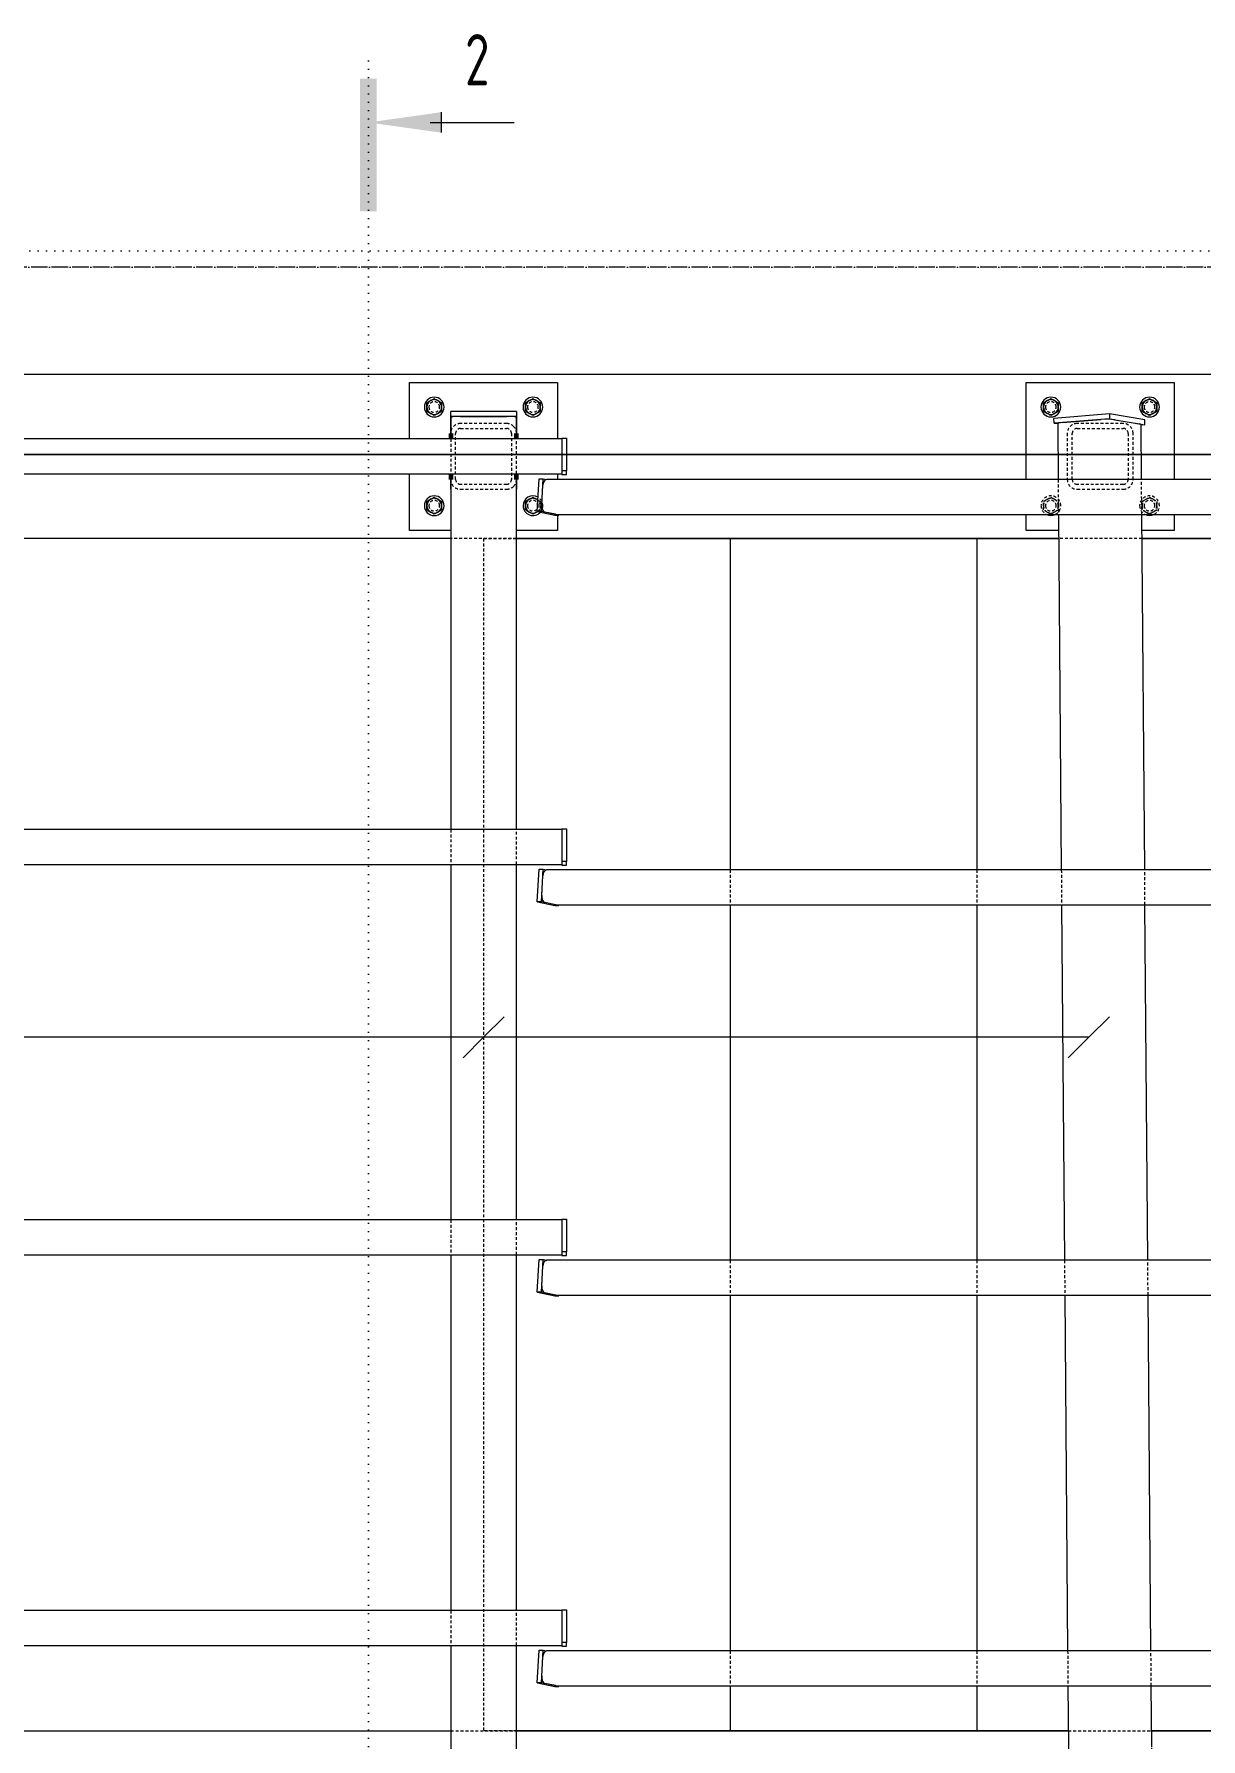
# Model space of a CAD drawing. Header units: millimetres. Extents: x 37710 to 88439, y -33428 to 33849.
# Drawn here: x 51186 to 52605, y 31605 to 33679 of the extents above; entities that cross this region are included whole.
import ezdxf

# ---------------------------------------------------------------- set-up
doc = ezdxf.new("R2010")
doc.units = ezdxf.units.MM
for name, pattern in [('01 Штриховая _4 мм_', [6, 3.5, -2.5]), ('02 Штрихпунктирная _20 мм_', [25, 20, -2.5, 0, -2.5]), ('04 Пунктир 10мм', [10, 0, -10])]:
    doc.linetypes.add(name, pattern=pattern)
for name, color, linetype, lineweight in [('AA_Dim', 7, 'Continuous', 9), ('AA_Dim-25', 7, 'Continuous', 9), ('AA_Razrez', 7, 'Continuous', 9), ('AA_Vinoska', 7, 'Continuous', 9), ('AF_Balki', 7, 'Continuous', 20), ('AF_Element', 7, 'Continuous', 20), ('AF_Element_Опалубка', 253, 'Continuous', 20), ('AF_Perekritie', 7, 'Continuous', 20), ('AF_Stena', 7, 'Continuous', 60), ('AF_Stena_Опалубка', 253, 'Continuous', 20), ('KR_Colonna_KG', 7, 'Continuous', 20), ('KR_Detal', 7, 'Continuous', 20), ('KR_Fundament', 7, 'Continuous', 20), ('Оси', 7, 'Continuous', 9)]:
    doc.layers.add(name, color=color, linetype=linetype, lineweight=lineweight)
doc.styles.add('ISOCPEUR_1', font='isocpeur.ttf', dxfattribs={"width": 0.9, "height": 62.5})
doc.styles.add('ISOCPEUR_4', font='isocpeur.ttf', dxfattribs={"width": 0.7, "height": 62.5})
doc.dimstyles.new('05_Округл_5мм__прозр_', dxfattribs={"dimscale": 304.8, "dimtxt": 62.248823, "dimasz": 0.139436, "dimexe": 0.123031, "dimexo": 0.082021, "dimgap": 0.008202, "dimtad": 1, "dimdec": 0, "dimrnd": 5, "dimdsep": 46, "dimtxsty": 'ISOCPEUR_1', "dimblk1": 'OBLIQUE', "dimblk2": 'OBLIQUE', "dimsah": 1, "dimcen": 0.09, "dimdle": 0.123031, "dimazin": 0, "dimtfac": 1, "dimtdec": 4, "dimtix": 1, "dimtmove": 0, "dimatfit": 3, "dimfxl": 1, "dimtvp": 1, "dimtolj": 1, "dimtzin": 0, "dimlwd": 18, "dimlwe": 18, "dimarcsym": 2})

# ---------------------------------------------------------------- blocks, each defined once
blk = doc.blocks.new('Песок ср крупн - Песок ср крупн-3745068-Покрытие_КМ')
at = {"layer": 'AF_Element'}
for p, q in [((42840.1, 33065), (43239.6, 33065)), ((42840.1, 33065), (42840.1, 32662)), ((43340.9, 33065), (43989.1, 33065)), ((42840.1, 32619.6), (42840.1, 32187.1)), ((42840.1, 32144.7), (42840.1, 31712.1)), ((42840.1, 31669.8), (42840.1, 31615)), ((43251.3, 31615), (42840.1, 31615)), ((44000.8, 31615), (43352.6, 31615))]:
    blk.add_line(p, q, dxfattribs=at)
blk = doc.blocks.new('354_Прокат Лист _НесКаркас_РабПлоск_ - 354_Прокат Лист _НесКаркас_РабПлоск_-V3-Покрытие_КМ')
at = {"layer": 'AF_Balki'}
for p, q in [((-40, -28.1), (-40, 90)), ((-40, 90), (140, 90)), ((140, 90), (140, -28.1)), ((-40, -90), (-40, -70.5)), ((140, -70.5), (140, -90)), ((-0.6, -90), (-40, -90)), ((140, -90), (100.7, -90))]:
    blk.add_line(p, q, dxfattribs=at)
blk = doc.blocks.new('354_Анкер клиновой _СоедНесК_РабПлоск_ - M12x120_20-3789180-Покрытие_КМ')
at = {"layer": 'KR_Detal'}
for start, end in [(120, 180), (90, 120), (60, 90), (360, 60), (180, 240), (240, 270), (270, 300), (300, 360)]:
    blk.add_arc((0, 0), 9, start, end, dxfattribs=at)
for points in [[(-9, 5.2), (-8.3, 5.6), (-6.8, 6.5), (-5.3, 7.3), (-4.5, 7.8)], [(-9, 0), (-9, 0.9), (-9, 2.7), (-9, 4.4), (-9, 5.2)], [(-4.5, 7.8), (-3.7, 8.2), (-2.2, 9.1), (-0.7, 10), (0, 10.4)], [(0, 10.4), (0.7, 10), (2.2, 9.1), (3.7, 8.2), (4.5, 7.8)], [(4.5, 7.8), (5.3, 7.3), (6.8, 6.5), (8.3, 5.6), (9, 5.2)], [(9, 5.2), (9, 4.4), (9, 2.7), (9, 0.9), (9, 0)], [(-9, -5.2), (-9, -4.4), (-9, -2.7), (-9, -0.9), (-9, 0)], [(-4.5, -7.8), (-5.3, -7.3), (-6.8, -6.5), (-8.3, -5.6), (-9, -5.2)], [(0, -10.4), (-0.7, -10), (-2.2, -9.1), (-3.7, -8.2), (-4.5, -7.8)], [(4.5, -7.8), (3.7, -8.2), (2.2, -9.1), (0.7, -10), (0, -10.4)], [(9, -5.2), (8.3, -5.6), (6.8, -6.5), (5.3, -7.3), (4.5, -7.8)], [(9, 0), (9, -0.9), (9, -2.7), (9, -4.4), (9, -5.2)]]:
    blk.add_open_spline(points, degree=3, dxfattribs=at)
blk = doc.blocks.new('354_Прокат Лист _НесКаркас_РабПлоск_ - 354_Прокат Лист _НесКаркас_РабПлоск_-V4-Покрытие_КМ')
at = {"layer": 'AF_Balki'}
for p, q in [((-40, 21.1), (-40, 90)), ((-40, 90), (140, 90)), ((140, 90), (140, 21.1)), ((-40, -90), (-40, -21.2)), ((140, -21.2), (140, -28.1)), ((140, -71.4), (140, -90)), ((10, -90), (-40, -90)), ((140, -90), (90, -90))]:
    blk.add_line(p, q, dxfattribs=at)
blk = doc.blocks.new('354_Прокат Лист _НесКаркас_РабПлоск_ - 354_Прокат Лист _НесКаркас_РабПлоск_-3830724-Покрытие_КМ')
at = {"layer": 'AF_Balki'}
for p, q in [((10, 21.2), (10, 40)), ((90, 40), (90, 21.2)), ((10, -40), (10, -21.1)), ((90, -21.1), (90, -40))]:
    blk.add_line(p, q, dxfattribs=at)
blk = doc.blocks.new('354_Прокат Лист _НесКаркас_РабПлоск_ - 354_Прокат Лист _НесКаркас_РабПлоск_-V14-Покрытие_КМ')
at = {"layer": 'AF_Balki'}
for p, q in [((42605.3, 31673.3), (42607.7, 31713)), ((42607.7, 31713), (42612.7, 31713)), ((42610.4, 31673.3), (42612.7, 31713)), ((42612.7, 31713), (42617.2, 31712.1)), ((42610.4, 31673.3), (42605.3, 31673.3)), ((42605.5, 31673.2), (42626.7, 31668.9)), ((42631.7, 31668.9), (42610.4, 31673.3)), ((42626.7, 31668.9), (42631.6, 31668.9)), ((42631.8, 31669.8), (42631.7, 31668.9))]:
    blk.add_line(p, q, dxfattribs=at)
blk = doc.blocks.new('354_Прокат Лист _НесКаркас_РабПлоск_ - 354_Прокат Лист _НесКаркас_РабПлоск_-V15-Покрытие_КМ')
at = {"layer": 'AF_Balki'}
for p, q in [((42605.3, 32148.2), (42607.7, 32188)), ((42607.7, 32188), (42612.7, 32188)), ((42610.4, 32148.2), (42612.7, 32188)), ((42612.7, 32188), (42617.2, 32187.1)), ((42610.4, 32148.2), (42605.3, 32148.2)), ((42605.5, 32148.2), (42626.7, 32143.8)), ((42631.7, 32143.8), (42610.4, 32148.2)), ((42626.7, 32143.8), (42631.6, 32143.8)), ((42631.8, 32144.7), (42631.7, 32143.8))]:
    blk.add_line(p, q, dxfattribs=at)
blk = doc.blocks.new('354_Прокат Лист _НесКаркас_РабПлоск_ - 354_Прокат Лист _НесКаркас_РабПлоск_-V16-Покрытие_КМ')
at = {"layer": 'AF_Balki'}
for p, q in [((42605.3, 32623.1), (42607.7, 32662.9)), ((42607.7, 32662.9), (42612.7, 32662.9)), ((42610.4, 32623.1), (42612.7, 32662.9)), ((42612.7, 32662.9), (42617.2, 32662)), ((42610.4, 32623.1), (42605.3, 32623.1)), ((42605.5, 32623.1), (42626.7, 32618.7)), ((42631.7, 32618.7), (42610.4, 32623.1)), ((42626.7, 32618.7), (42631.6, 32618.7)), ((42631.8, 32619.6), (42631.7, 32618.7))]:
    blk.add_line(p, q, dxfattribs=at)
blk = doc.blocks.new('354_Прокат Лист _НесКаркас_РабПлоск_ - 354_Прокат Лист _НесКаркас_РабПлоск_-V17-Покрытие_КМ')
at = {"layer": 'AF_Balki'}
for p, q in [((42605.3, 33098), (42607.7, 33137.8)), ((42607.7, 33137.8), (42612.7, 33137.8)), ((42610.4, 33098), (42612.7, 33137.8)), ((42612.7, 33137.8), (42617.2, 33136.9)), ((42610.4, 33098), (42605.3, 33098)), ((42605.5, 33098), (42626.7, 33093.6)), ((42631.7, 33093.6), (42610.4, 33098)), ((42626.7, 33093.6), (42631.6, 33093.6)), ((42631.8, 33094.5), (42631.7, 33093.6))]:
    blk.add_line(p, q, dxfattribs=at)
blk = doc.blocks.new('354_Прокат Лист _НесКаркас_РабПлоск_ - 354_Прокат Лист _НесКаркас_РабПлоск_-V18-Покрытие_КМ')
at = {"layer": 'AF_Balki'}
for p, q in [((38474.1, 31762.1), (38480.1, 31762.1)), ((38474.1, 31762.1), (38474.1, 31722.3)), ((38480.1, 31762.1), (38480.1, 31722.3)), ((38480.1, 31722.3), (38474.1, 31722.3)), ((38474.1, 31722.3), (38474.1, 31717.9)), ((38474.1, 31717.9), (38480.1, 31717.9)), ((38480.1, 31717.9), (38480.1, 31722.3))]:
    blk.add_line(p, q, dxfattribs=at)
blk = doc.blocks.new('354_Прокат Лист _НесКаркас_РабПлоск_ - 354_Прокат Лист _НесКаркас_РабПлоск_-V19-Покрытие_КМ')
at = {"layer": 'AF_Balki'}
for p, q in [((43301.2, 33216.7), (43233.8, 33211.2)), ((43233.9, 33205.3), (43233.8, 33211.2)), ((43301.3, 33210.7), (43233.9, 33205.3)), ((43238.5, 33204.5), (43234, 33205.2)), ((43344.3, 33209.3), (43301.2, 33216.7)), ((43301.2, 33216.7), (43301.3, 33210.7)), ((43301.3, 33210.7), (43344.4, 33203.4)), ((43344.3, 33203.3), (43339.8, 33203)), ((43344.4, 33203.4), (43344.3, 33209.3))]:
    blk.add_line(p, q, dxfattribs=at)
blk = doc.blocks.new('354_Прокат Лист _НесКаркас_РабПлоск_ - 354_Прокат Лист _НесКаркас_РабПлоск_-V20-Покрытие_КМ')
at = {"layer": 'AF_Balki'}
for p, q in [((42500.1, 33213.7), (42500.1, 33219.7)), ((42580.1, 33219.7), (42500.1, 33219.7)), ((42500.1, 33205), (42500.1, 33213.7)), ((42580.1, 33213.7), (42500.1, 33213.7)), ((42580.1, 33219.7), (42580.1, 33213.7)), ((42580.1, 33213.7), (42580.1, 33205))]:
    blk.add_line(p, q, dxfattribs=at)
blk = doc.blocks.new('Лестница - Лестница-3665204-Покрытие_КМ')
at = {"layer": 'AF_Perekritie', "linetype": '01 Штриховая _4 мм_'}
for p, q in [((42540.1, 33065), (42580, 33065)), ((42540.1, 33065), (42540.1, 31615)), ((43340.8, 33065), (43239.6, 33065)), ((42840.1, 32661.9), (42840.1, 32619.7)), ((43140.1, 32661.9), (43140.1, 32619.7)), ((42840.1, 32187), (42840.1, 32144.8)), ((43140.1, 32187), (43140.1, 32144.8)), ((42840.1, 31712), (42840.1, 31669.8)), ((43140.1, 31712), (43140.1, 31669.8)), ((42580, 31615), (42540.1, 31615)), ((43251.4, 31615), (43352.6, 31615))]:
    blk.add_line(p, q, dxfattribs=at)
at = {"layer": 'AF_Perekritie'}
for p, q in [((42580, 33065), (42840.1, 33065)), ((42840.1, 33065), (43140.1, 33065)), ((42840.1, 33065), (42840.1, 32662)), ((43140.1, 33065), (43239.6, 33065)), ((43140.1, 33065), (43140.1, 32662)), ((43440.1, 33065), (43340.9, 33065)), ((42840.1, 32619.6), (42840.1, 32187.1)), ((43140.1, 32619.6), (43140.1, 32187.1)), ((42840.1, 32144.7), (42840.1, 31712.1)), ((43140.1, 32144.7), (43140.1, 31712.1)), ((42840.1, 31669.8), (42840.1, 31615)), ((43140.1, 31669.8), (43140.1, 31615)), ((42840.1, 31615), (42580.1, 31615)), ((43140.1, 31615), (42840.1, 31615)), ((43251.3, 31615), (43140.1, 31615)), ((43352.6, 31615), (43440, 31615))]:
    blk.add_line(p, q, dxfattribs=at)
blk = doc.blocks.new('354_Шайба_ГОСТ 11371-78_СоедНесК_РабПлоск_ - Шайба_ГОСТ 11371-78-V22-Покрытие_КМ')
at = {"layer": 'KR_Detal'}
for start, end in [(0, 180), (180, 0)]:
    blk.add_arc((0, 0), 12, start, end, dxfattribs=at)
at = {"layer": 'KR_Detal', "linetype": '01 Штриховая _4 мм_', "lineweight": 9}
for start, end in [(0, 180), (180, 360)]:
    blk.add_arc((0, 0), 6.5, start, end, dxfattribs=at)
blk = doc.blocks.new('354_Анкер клиновой _СоедНесК_РабПлоск_ - M12x120_20-V23-Покрытие_КМ')
at = {"layer": 'KR_Detal', "linetype": '01 Штриховая _4 мм_', "lineweight": 9}
for start, end in [(120, 180), (90, 120), (60, 90), (360, 60), (180, 240), (240, 270), (270, 300), (300, 360)]:
    blk.add_arc((0, 0), 9, start, end, dxfattribs=at)
for points in [[(-9, 5.2), (-8.3, 5.6), (-6.8, 6.5), (-5.3, 7.3), (-4.5, 7.8)], [(-9, 0), (-9, 0.9), (-9, 2.7), (-9, 4.4), (-9, 5.2)], [(-4.5, 7.8), (-3.7, 8.2), (-2.2, 9.1), (-0.7, 10), (0, 10.4)], [(0, 10.4), (0.7, 10), (2.2, 9.1), (3.7, 8.2), (4.5, 7.8)], [(4.5, 7.8), (5.3, 7.3), (6.8, 6.5), (8.3, 5.6), (9, 5.2)], [(9, 5.2), (9, 4.4), (9, 2.7), (9, 0.9), (9, 0)], [(-9, -5.2), (-9, -4.4), (-9, -2.7), (-9, -0.9), (-9, 0)], [(-4.5, -7.8), (-5.3, -7.3), (-6.8, -6.5), (-8.3, -5.6), (-9, -5.2)], [(0, -10.4), (-0.7, -10), (-2.2, -9.1), (-3.7, -8.2), (-4.5, -7.8)], [(4.5, -7.8), (3.7, -8.2), (2.2, -9.1), (0.7, -10), (0, -10.4)], [(9, -5.2), (8.3, -5.6), (6.8, -6.5), (5.3, -7.3), (4.5, -7.8)], [(9, 0), (9, -0.9), (9, -2.7), (9, -4.4), (9, -5.2)]]:
    blk.add_open_spline(points, degree=3, dxfattribs=at)
blk = doc.blocks.new('354_Шайба_ГОСТ 11371-78_СоедНесК_РабПлоск_ - Шайба_ГОСТ 11371-78-V24-Покрытие_КМ')
at = {"layer": 'KR_Detal', "linetype": '01 Штриховая _4 мм_', "lineweight": 9}
for radius, start, end in [(12, 0, 180), (6.5, 0, 180), (12, 299.1697, 0), (12, 180, 240.8303), (6.5, 180, 360)]:
    blk.add_arc((0, 0), radius, start, end, dxfattribs=at)
at = {"layer": 'KR_Detal'}
blk.add_arc((0, 0), 12, 241.0678, 298.9322, dxfattribs=at)
blk = doc.blocks.new('354_Анкер клиновой _СоедНесК_РабПлоск_ - M12x120_20-V5-Покрытие_КМ')
at = {"layer": 'KR_Detal'}
for start, end in [(120, 180), (90, 120), (60, 90), (47.4669, 60), (180, 240), (240, 270), (270, 300), (300, 307.9988)]:
    blk.add_arc((0, 0), 9, start, end, dxfattribs=at)
at = {"layer": 'KR_Detal', "linetype": '01 Штриховая _4 мм_', "lineweight": 9}
for start, end in [(360, 47.1501), (308.3156, 360)]:
    blk.add_arc((0, 0), 9, start, end, dxfattribs=at)
at = {"layer": 'KR_Detal'}
for points in [[(-9, 5.2), (-8.3, 5.6), (-6.8, 6.5), (-5.3, 7.3), (-4.5, 7.8)], [(-9, 0), (-9, 0.9), (-9, 2.7), (-9, 4.4), (-9, 5.2)], [(-4.5, 7.8), (-3.7, 8.2), (-2.2, 9.1), (-0.7, 10), (0, 10.4)], [(0, 10.4), (0.7, 10), (2.2, 9.1), (3.7, 8.2), (4.5, 7.8)], [(4.5, 7.8), (5, 7.5), (5.6, 7.2), (6.1, 6.9)], [(-9, -5.2), (-9, -4.4), (-9, -2.7), (-9, -0.9), (-9, 0)], [(-4.5, -7.8), (-5.3, -7.3), (-6.8, -6.5), (-8.3, -5.6), (-9, -5.2)], [(0, -10.4), (-0.7, -10), (-2.2, -9.1), (-3.7, -8.2), (-4.5, -7.8)], [(4.5, -7.8), (3.7, -8.2), (2.2, -9.1), (0.7, -10), (0, -10.4)], [(5.7, -7.1), (5.3, -7.3), (4.9, -7.6), (4.5, -7.8)]]:
    blk.add_open_spline(points, degree=3, dxfattribs=at)
at = {"layer": 'KR_Detal', "linetype": '01 Штриховая _4 мм_', "lineweight": 9}
for points, knots in [([(6.1, 6.9), (6.4, 6.7), (7.3, 6.2), (8.3, 5.6), (9, 5.2)], [0.3506024, 0.3506024, 0.3506024, 0.3506024, 0.5, 1, 1, 1, 1]), ([(9, -5.2), (8.3, -5.6), (7.2, -6.2), (6.1, -6.9), (5.8, -7)], [0, 0, 0, 0, 0.5, 0.7228622, 0.7228622, 0.7228622, 0.7228622])]:
    blk.add_open_spline(points, degree=3, knots=knots, dxfattribs=at)
for points in [[(9, 5.2), (9, 4.4), (9, 2.7), (9, 0.9), (9, 0)], [(9, 0), (9, -0.9), (9, -2.7), (9, -4.4), (9, -5.2)]]:
    blk.add_open_spline(points, degree=3, dxfattribs=at)
blk = doc.blocks.new('354_Шайба_ГОСТ 11371-78_СоедНесК_РабПлоск_ - Шайба_ГОСТ 11371-78-V6-Покрытие_КМ')
at = {"layer": 'KR_Detal'}
for start, end in [(60, 180), (180, 319.3928)]:
    blk.add_arc((0, 0), 12, start, end, dxfattribs=at)
at = {"layer": 'KR_Detal', "linetype": '01 Штриховая _4 мм_', "lineweight": 9}
for radius, start, end in [(6.5, 0, 180), (12, 0, 60), (12, 319.6303, 0), (6.5, 180, 360)]:
    blk.add_arc((0, 0), radius, start, end, dxfattribs=at)
blk = doc.blocks.new('253_Профиль гнутый сварной квадратный _НесКаркас_Балка_ - 80х6-3860705-Покрытие_КМ')
at = {"layer": 'AF_Balki'}
for p, q in [((42500.1, 33212.4), (42500.1, 33186.1)), ((42512.1, 33213.7), (42568.1, 33213.7)), ((42580.1, 33186.1), (42580.1, 33212.4)), ((42500.1, 33143.8), (42500.1, 32711.1)), ((42580.1, 32711.1), (42580.1, 33143.8)), ((42500.1, 32668.8), (42500.1, 32236.1)), ((42580.1, 32236.1), (42580.1, 32668.8)), ((42500.1, 32193.8), (42500.1, 31761.1)), ((42580.1, 31761.1), (42580.1, 32193.8)), ((42500.1, 31718.8), (42500.1, 31595)), ((42580.1, 31595), (42580.1, 31718.8))]:
    blk.add_line(p, q, dxfattribs=at)
at = {"layer": 'AF_Balki', "linetype": '01 Штриховая _4 мм_', "lineweight": 9}
for p, q in [((42500.1, 33186.1), (42500.1, 33143.9)), ((42580.1, 33143.9), (42580.1, 33186.1)), ((42500.1, 32711.1), (42500.1, 32668.9)), ((42580.1, 32668.9), (42580.1, 32711.1)), ((42500.1, 32236.1), (42500.1, 32193.9)), ((42580.1, 32193.9), (42580.1, 32236.1)), ((42500.1, 31761.1), (42500.1, 31718.9)), ((42580.1, 31718.9), (42580.1, 31761.1)), ((42500.1, 31595), (42500.1, 31448.1)), ((42580.1, 31448.1), (42580.1, 31595)), ((42500.1, 31448.1), (42500.1, 31441.9)), ((42506.1, 31441.9), (42506.1, 31448.1)), ((42568.1, 31449.4), (42512.1, 31449.4)), ((42512.1, 31448.7), (42568.1, 31448.7)), ((42568.1, 31441.3), (42512.1, 31441.3)), ((42512.1, 31440.6), (42568.1, 31440.6)), ((42574.1, 31448.1), (42574.1, 31441.9)), ((42580.1, 31441.9), (42580.1, 31448.1))]:
    blk.add_line(p, q, dxfattribs=at)
at = {"layer": 'AF_Balki'}
for centre, start_param, end_param in [((42512.1, 33212.4), 1.570796, 3.141593), ((42568.1, 33212.4), 0.785444, 1.570796), ((42568.1, 33212.4), 0, 0.785398)]:
    blk.add_ellipse(centre, major_axis=(12, 0), ratio=0.109231, start_param=start_param, end_param=end_param, dxfattribs=at)
at = {"layer": 'AF_Balki', "linetype": '01 Штриховая _4 мм_', "lineweight": 9}
for centre, major_axis, start_param, end_param in [((42512.1, 31448.1), (12, 0), 1.570796, 3.141593), ((42512.1, 31441.9), (12, 0), 3.141593, 4.712389), ((42512.1, 31448.1), (6, 0), 1.570796, 3.141593), ((42512.1, 31441.9), (-6, 0), 0, 1.570796), ((42568.1, 31448.1), (12, 0), 0.785444, 1.570796), ((42568.1, 31448.1), (6, 0), 0, 1.570796), ((42568.1, 31441.9), (6, 0), 4.712389, 6.283185), ((42568.1, 31441.9), (-12, 0), 1.570796, 2.356148), ((42568.1, 31448.1), (12, 0), 0, 0.785398), ((42568.1, 31441.9), (12, 0), 5.497787, 6.283185)]:
    blk.add_ellipse(centre, major_axis=major_axis, ratio=0.109231, start_param=start_param, end_param=end_param, dxfattribs=at)
blk = doc.blocks.new('253_Профиль гнутый сварной квадратный _НесКаркас_Балка_ - 80х6-3860706-Покрытие_КМ')
at = {"layer": 'AF_Balki'}
for p, q in [((43238.4, 33204.9), (43239, 33136.9)), ((43244, 33206.1), (43291.2, 33209.9)), ((43307.7, 33209.6), (43337.9, 33204.5)), ((43340.3, 33136.9), (43339.8, 33203.7)), ((43239.3, 33094.5), (43242.8, 32662)), ((43344.2, 32662), (43340.7, 33094.5)), ((43243.2, 32619.6), (43246.7, 32187.1)), ((43348, 32187.1), (43344.5, 32619.6)), ((43247, 32144.7), (43250.5, 31712.1)), ((43351.8, 31712.1), (43348.3, 32144.7)), ((43250.9, 31669.8), (43251.5, 31595)), ((43352.8, 31595), (43352.2, 31669.8))]:
    blk.add_line(p, q, dxfattribs=at)
at = {"layer": 'AF_Balki', "linetype": '01 Штриховая _4 мм_', "lineweight": 9}
for p, q in [((43239, 33136.8), (43239.3, 33094.6)), ((43340.7, 33094.6), (43340.3, 33136.8)), ((43242.8, 32661.9), (43243.2, 32619.7)), ((43344.5, 32619.7), (43344.2, 32661.9)), ((43246.7, 32187), (43247, 32144.8)), ((43348.3, 32144.8), (43348, 32187)), ((43250.5, 31712), (43250.9, 31669.8)), ((43352.2, 31669.8), (43351.8, 31712)), ((43251.5, 31595), (43252.7, 31441.6)), ((43354, 31440.4), (43352.8, 31595)), ((43254.6, 31440.9), (43284.7, 31435.7)), ((43305.4, 31446.6), (43258.2, 31442.8)), ((43289.8, 31436.1), (43259.6, 31441.3)), ((43261.5, 31442.2), (43308.7, 31446.1)), ((43345.3, 31439.8), (43298.1, 31436)), ((43301.3, 31435.4), (43348.5, 31439.2)), ((43316.9, 31445.9), (43347.1, 31440.8)), ((43352.1, 31441.2), (43322, 31446.3))]:
    blk.add_line(p, q, dxfattribs=at)
at = {"layer": 'AF_Balki'}
for centre, start_param, end_param in [((43250.4, 33205), 2.138552, 3.141593), ((43297.6, 33208.8), 0.567756, 2.138552), ((43327.8, 33203.6), 0.044157, 0.567756)]:
    blk.add_ellipse(centre, major_axis=(12, 0.1), ratio=0.114315, start_param=start_param, end_param=end_param, dxfattribs=at)
at = {"layer": 'AF_Balki', "linetype": '01 Штриховая _4 мм_', "lineweight": 9}
for centre, major_axis, start_param, end_param in [((43264.7, 31441.7), (12, 0.1), 2.138552, 3.103965), ((43264.7, 31441.7), (12, 0.1), 3.185749, 3.709348), ((43264.7, 31441.7), (6, 0.05), 2.138552, 3.709348), ((43311.9, 31445.5), (12, 0.1), 0.567756, 2.138552), ((43311.9, 31445.5), (6, 0.05), 0.567756, 2.138552), ((43342, 31440.3), (6, 0.05), 5.280145, 6.065543), ((43342, 31440.3), (6, 0.05), 0.044157, 0.567756), ((43342, 31440.3), (12, 0.1), 5.280145, 6.283185), ((43342, 31440.3), (12, 0.1), 0.044157, 0.567756), ((43294.9, 31436.5), (12, 0.1), 3.709348, 5.280145), ((43294.9, 31436.5), (6, 0.05), 3.709348, 5.280145)]:
    blk.add_ellipse(centre, major_axis=major_axis, ratio=0.114315, start_param=start_param, end_param=end_param, dxfattribs=at)
blk = doc.blocks.new('DIMBLOCK28-Покрытие_КМ')
at = {"layer": 'AA_Dim-25', "lineweight": 30}
for p, q in [((54222.2, 33167.2), (54201, 33188.4)), ((54222.2, 33167.2), (54243.5, 33145.9)), ((54222.2, 32643), (54201, 32664.2)), ((54222.2, 32643), (54243.5, 32621.7))]:
    blk.add_line(p, q, dxfattribs=at)
at = {"layer": 'AA_Dim-25', "lineweight": 18}
for p, q in [((47697.3, 33167.2), (54259.7, 33167.2)), ((54222.2, 33167.2), (47697.3, 33167.2)), ((54222.2, 32643), (54222.2, 33167.2)), ((53436.6, 32643), (54259.7, 32643)), ((54222.2, 32643), (53436.6, 32643))]:
    blk.add_line(p, q, dxfattribs=at)
at = {"layer": 'AA_Dim-25', "color": 0, "lineweight": 18, "insert": (54138.1, 32845.8), "char_height": 62.5, "width": 142.215, "attachment_point": 1, "rotation": 90, "line_spacing_factor": 1.149209, "style": 'ISOCPEUR_1'}
blk.add_mtext('525', dxfattribs=at)
blk = doc.blocks.new('_Oblique')
at = {"color": 0, "linetype": 'ByBlock', "lineweight": -2}
blk.add_line((-0.5, -0.5), (0.5, 0.5), dxfattribs=at)
blk = doc.blocks.new('DIMBLOCK29-Покрытие_КМ')
at = {"layer": 'AA_Dim-25', "lineweight": 18}
for p, q in [((54222.2, 33167.2), (54222.2, 33432.5)), ((54217.2, 33395), (54259.7, 33395)), ((54222.2, 33395), (54217.2, 33395)), ((47697.3, 33167.2), (54259.7, 33167.2)), ((54222.2, 33167.2), (47697.3, 33167.2))]:
    blk.add_line(p, q, dxfattribs=at)
at = {"layer": 'AA_Dim-25', "lineweight": 30}
for p, q in [((54222.2, 33395), (54201, 33416.2)), ((54222.2, 33395), (54243.5, 33373.7)), ((54222.2, 33167.2), (54201, 33188.4)), ((54222.2, 33167.2), (54243.5, 33145.9))]:
    blk.add_line(p, q, dxfattribs=at)
at = {"layer": 'AA_Dim-25', "color": 0, "lineweight": 18, "insert": (54138.1, 33221.8), "char_height": 62.5, "width": 142.215, "attachment_point": 1, "rotation": 90, "line_spacing_factor": 1.149209, "style": 'ISOCPEUR_1'}
blk.add_mtext('230', dxfattribs=at)
blk = doc.blocks.new('Разрез - Номер узла_ сзади-394133-Покрытие_КМ')
at = {"layer": 'AA_Razrez'}
for points in [[(7.329, 0.404), (7.329, -0.394), (0.873, -0.394), (0.873, 0.404)], [(3.497, -3.533), (2.503, -3.533), (3, 0)]]:
    blk.add_hatch(color=256, dxfattribs=at).paths.add_polyline_path(points)
for p, q in [((3, -3), (3, -7.096)), ((2.503, -3.533), (3.497, -3.533))]:
    blk.add_line(p, q, dxfattribs=at)

msp = doc.modelspace()

# ---------------------------------------------------------------- linework, layer by layer
at = {"layer": 'AA_Razrez', "linetype": '04 Пунктир 10мм'}
for p, q in [((51592.3254, 33646.1927), (51592.3254, 30489.9273)), ((54452.8183, 33415), (47053.0379, 33415))]:
    msp.add_line(p, q, dxfattribs=at)
at = {"layer": 'AA_Vinoska'}
for p, q in [((51732.3254, 32458.4277), (51757.3254, 32483.4277)), ((52468.5615, 32458.4277), (52493.5615, 32483.4277)), ((52468.5615, 32458.4277), (47472.3535, 32458.4277)), ((51732.3254, 32458.4277), (47472.3535, 32458.4277)), ((51732.3254, 32458.4277), (51707.3254, 32433.4277)), ((52468.5615, 32458.4277), (52443.5615, 32433.4277))]:
    msp.add_line(p, q, dxfattribs=at)
at = {"layer": 'AF_Balki'}
for p, q in [((51827.3254, 33186.2388), (47672.3254, 33186.2388)), ((51827.3254, 33186.1461), (51827.3254, 33179.1125)), ((51827.3254, 33179.1125), (51827.3254, 33155.2561)), ((47672.3254, 33143.7612), (51827.3254, 33143.7612)), ((51827.3254, 33155.2561), (51827.3254, 33153.1681)), ((51827.3254, 33153.1624), (51827.3254, 33146.4302)), ((51827.3254, 33146.4302), (51827.3254, 33143.8091)), ((51803.111, 33105.9693), (51804.5192, 33129.8258)), ((53370.5985, 33136.9521), (51808.7917, 33136.9521)), ((51819.7312, 33094.5224), (51806.914, 33097.1435)), ((51820.2006, 33094.4745), (53385.8592, 33094.4745)), ((51827.3254, 32711.2388), (47672.3254, 32711.2388)), ((51827.3254, 32711.1461), (51827.3254, 32704.1125)), ((51827.3254, 32704.1125), (51827.3254, 32680.2561)), ((47672.3254, 32668.7612), (51827.3254, 32668.7612)), ((53370.5985, 32662.0511), (51808.7918, 32662.0511)), ((51827.3254, 32680.2561), (51827.3254, 32671.4302)), ((51827.3254, 32671.4302), (51827.3254, 32668.8091)), ((51803.1111, 32631.0683), (51804.5194, 32654.9248)), ((51819.7313, 32619.6213), (51806.9141, 32622.2425)), ((51820.2007, 32619.5735), (53385.8591, 32619.5735)), ((51827.3254, 32236.2388), (47672.3254, 32236.2388)), ((51827.3254, 32236.1461), (51827.3254, 32229.1125)), ((51827.3254, 32229.1125), (51827.3254, 32205.2561)), ((51827.3254, 32205.2561), (51827.3254, 32196.4302)), ((47672.3254, 32193.7612), (51827.3254, 32193.7612)), ((53370.5984, 32187.152), (51808.7919, 32187.152)), ((51827.3254, 32196.4302), (51827.3254, 32193.8091)), ((51803.1113, 32156.1693), (51804.5195, 32180.0257)), ((51819.7313, 32144.7223), (51806.9142, 32147.3434)), ((51820.2007, 32144.6744), (53385.859, 32144.6744)), ((51827.3254, 31761.2388), (47672.3254, 31761.2388)), ((51827.3254, 31761.1461), (51827.3254, 31754.1125)), ((51827.3254, 31754.1125), (51827.3254, 31730.2561)), ((51827.3254, 31730.2561), (51827.3254, 31721.4302)), ((47672.3254, 31718.7612), (51827.3254, 31718.7612)), ((53370.5984, 31712.1871), (51808.7919, 31712.1871)), ((51827.3254, 31721.4302), (51827.3254, 31718.8091)), ((51803.1113, 31681.2044), (51804.5195, 31705.0609)), ((51819.7313, 31669.7574), (51806.9142, 31672.3786)), ((51820.2007, 31669.7096), (53385.859, 31669.7096))]:
    msp.add_line(p, q, dxfattribs=at)
for centre, ratio, start_param, end_param in [((51808.7917, 33128.9521), 0.537264114, 0, 1.461364183), ((51808.7917, 33128.9521), 0.537264114, 6.173753163, 6.187809779), ((51807.3834, 33105.0956), 0.537264114, 1.461364183, 3.032160509), ((51820.2006, 33102.4745), 0.537264114, 3.032160509, 3.141592654), ((51808.7918, 32654.0511), 0.5372616, 0, 1.461364183), ((51808.7918, 32654.0511), 0.5372616, 6.173753163, 6.187809594), ((51807.3835, 32630.1946), 0.5372616, 1.461364183, 3.032160509), ((51820.2007, 32627.5735), 0.5372616, 3.032160509, 3.141592654), ((51808.7919, 32179.152), 0.537259011, 0, 1.461364183), ((51808.7919, 32179.152), 0.537259011, 6.173753163, 6.187809402), ((51807.3836, 32155.2956), 0.537259011, 1.461364183, 3.032160509), ((51820.2007, 32152.6744), 0.537259011, 3.032160509, 3.141592654), ((51808.7919, 31704.1871), 0.537258866, 0, 1.461364183), ((51808.7919, 31704.1871), 0.537258866, 6.173753163, 6.187809392), ((51807.3836, 31680.3307), 0.537258866, 1.461364183, 3.032160509), ((51820.2007, 31677.7096), 0.537258866, 3.032160509, 3.141592654)]:
    msp.add_ellipse(centre, major_axis=(0, 8), ratio=ratio, start_param=start_param, end_param=end_param, dxfattribs=at)
at = {"layer": 'AF_Stena', "linetype": '01 Штриховая _4 мм_', "lineweight": 20}
for p, q in [((51772.2416, 33065), (51692.375, 33065)), ((52533.0706, 33065), (52431.9052, 33065))]:
    msp.add_line(p, q, dxfattribs=at)
at = {"layer": 'AF_Stena_Опалубка'}
for p, q in [((47872.3254, 33265), (53832.3254, 33265)), ((51692.3254, 33065), (50772.3001, 33065)), ((52431.8556, 33065), (51772.2913, 33065)), ((53181.3611, 33065), (52533.1202, 33065))]:
    msp.add_line(p, q, dxfattribs=at)
at = {"layer": 'KR_Colonna_KG', "linetype": '01 Штриховая _4 мм_', "lineweight": 9}
for p, q in [((51760.3254, 33205), (51704.3254, 33205)), ((52510.3254, 33205), (52454.3254, 33205)), ((51692.3254, 33186.0965), (51692.3254, 33143.8587)), ((51698.3254, 33137), (51698.3254, 33193)), ((51704.3254, 33199), (51760.3254, 33199)), ((51766.3254, 33193), (51766.3254, 33137)), ((51772.3254, 33143.8587), (51772.3254, 33186.0965)), ((52442.3254, 33193), (52442.3254, 33137)), ((52448.3254, 33137), (52448.3254, 33193)), ((52454.3254, 33199), (52510.3254, 33199)), ((52516.3254, 33193), (52516.3254, 33137)), ((52522.3254, 33137), (52522.3254, 33193)), ((51760.3254, 33131), (51704.3254, 33131)), ((51704.3254, 33125), (51760.3254, 33125)), ((52510.3254, 33131), (52454.3254, 33131)), ((52454.3254, 33125), (52510.3254, 33125))]:
    msp.add_line(p, q, dxfattribs=at)
at = {"layer": 'KR_Colonna_KG', "lineweight": 60}
for p, q in [((51692.3254, 33193), (51692.3254, 33186.1461)), ((51772.3254, 33186.1461), (51772.3254, 33193)), ((51692.3254, 33143.8091), (51692.3254, 33137)), ((51772.3254, 33137), (51772.3254, 33143.8091))]:
    msp.add_line(p, q, dxfattribs=at)
at = {"layer": 'KR_Colonna_KG', "linetype": '01 Штриховая _4 мм_', "lineweight": 9}
for centre, radius, start, end in [((51704.3254, 33193), 12, 90, 180), ((51760.3254, 33193), 12, 45.0026494, 90), ((51760.3254, 33193), 12, 0, 45), ((52454.3254, 33193), 12, 90, 180), ((52510.3254, 33193), 12, 0, 90), ((51704.3254, 33193), 6, 90, 180), ((51760.3254, 33193), 6, 0, 90), ((52454.3254, 33193), 6, 90, 180), ((52510.3254, 33193), 6, 0, 90), ((51704.3254, 33137), 12, 180, 270), ((51704.3254, 33137), 6, 180, 270), ((51760.3254, 33137), 6, 270, 0), ((51760.3254, 33137), 12, 315, 0), ((52454.3254, 33137), 12, 180, 270), ((52454.3254, 33137), 6, 180, 270), ((52510.3254, 33137), 12, 270, 0), ((52510.3254, 33137), 6, 270, 0), ((51760.3254, 33137), 12, 270, 314.9973506)]:
    msp.add_arc(centre, radius, start, end, dxfattribs=at)
at = {"layer": 'KR_Fundament'}
for p, q in [((47672.3254, 33265), (53832.3254, 33265)), ((50772.3254, 31615), (51692.3641, 31615)), ((51772.3254, 31615), (52443.5984, 31615)), ((52544.8793, 31615), (53193.1007, 31615))]:
    msp.add_line(p, q, dxfattribs=at)
at = {"layer": 'KR_Fundament', "linetype": '01 Штриховая _4 мм_', "lineweight": 9}
for p, q in [((51692.4137, 31615), (51772.2758, 31615)), ((52443.6481, 31615), (52544.8297, 31615))]:
    msp.add_line(p, q, dxfattribs=at)
at = {"layer": 'Оси', "linetype": '02 Штрихпунктирная _20 мм_'}
msp.add_line((54188.7819, 33395), (47579.7038, 33395), dxfattribs=at)

# ---------------------------------------------------------------- block references
at = {"layer": 'AA_Razrez', "extrusion": (0, 0, -1), "xscale": 24.99999999999999, "yscale": 24.99999999999999, "zscale": 24.99999999999999, "rotation": 270.0000000000003}
msp.add_blockref('Разрез - Номер узла_ сзади-394133-Покрытие_КМ', (-51592.3254, 33646.1927), dxfattribs=at)
at = {"layer": 'AF_Balki'}
for name, p in [('354_Прокат Лист _НесКаркас_РабПлоск_ - 354_Прокат Лист _НесКаркас_РабПлоск_-V4-Покрытие_КМ', (51682.3254, 33165)), ('354_Прокат Лист _НесКаркас_РабПлоск_ - 354_Прокат Лист _НесКаркас_РабПлоск_-V3-Покрытие_КМ', (52432.3254, 33165)), ('354_Прокат Лист _НесКаркас_РабПлоск_ - 354_Прокат Лист _НесКаркас_РабПлоск_-V20-Покрытие_КМ', (9192.2638, 0)), ('354_Прокат Лист _НесКаркас_РабПлоск_ - 354_Прокат Лист _НесКаркас_РабПлоск_-V19-Покрытие_КМ', (9192.2638, 0)), ('354_Прокат Лист _НесКаркас_РабПлоск_ - 354_Прокат Лист _НесКаркас_РабПлоск_-V18-Покрытие_КМ', (13353.2638, 1425)), ('354_Прокат Лист _НесКаркас_РабПлоск_ - 354_Прокат Лист _НесКаркас_РабПлоск_-V17-Покрытие_КМ', (9192.2638, 0)), ('354_Прокат Лист _НесКаркас_РабПлоск_ - 354_Прокат Лист _НесКаркас_РабПлоск_-V18-Покрытие_КМ', (13353.2638, 950)), ('354_Прокат Лист _НесКаркас_РабПлоск_ - 354_Прокат Лист _НесКаркас_РабПлоск_-V16-Покрытие_КМ', (9192.2638, 0)), ('354_Прокат Лист _НесКаркас_РабПлоск_ - 354_Прокат Лист _НесКаркас_РабПлоск_-V18-Покрытие_КМ', (13353.2638, 475)), ('354_Прокат Лист _НесКаркас_РабПлоск_ - 354_Прокат Лист _НесКаркас_РабПлоск_-V15-Покрытие_КМ', (9192.2638, 0)), ('354_Прокат Лист _НесКаркас_РабПлоск_ - 354_Прокат Лист _НесКаркас_РабПлоск_-V18-Покрытие_КМ', (13353.2638, 0)), ('354_Прокат Лист _НесКаркас_РабПлоск_ - 354_Прокат Лист _НесКаркас_РабПлоск_-V14-Покрытие_КМ', (9192.2638, 0))]:
    msp.add_blockref(name, p, dxfattribs=at)
at = {"layer": 'AF_Balki', "linetype": '01 Штриховая _4 мм_', "lineweight": 9}
for name in ['253_Профиль гнутый сварной квадратный _НесКаркас_Балка_ - 80х6-3860705-Покрытие_КМ', '253_Профиль гнутый сварной квадратный _НесКаркас_Балка_ - 80х6-3860706-Покрытие_КМ']:
    msp.add_blockref(name, (9192.2638, 0), dxfattribs=at)
at = {"layer": 'AF_Balki', "rotation": 180}
msp.add_blockref('354_Прокат Лист _НесКаркас_РабПлоск_ - 354_Прокат Лист _НесКаркас_РабПлоск_-3830724-Покрытие_КМ', (51782.3254, 33165), dxfattribs=at)
at = {"layer": 'AF_Element_Опалубка'}
msp.add_blockref('Песок ср крупн - Песок ср крупн-3745068-Покрытие_КМ', (9192.2638, 0), dxfattribs=at)
at = {"layer": 'AF_Perekritie', "linetype": '01 Штриховая _4 мм_'}
msp.add_blockref('Лестница - Лестница-3665204-Покрытие_КМ', (9192.2638, 0), dxfattribs=at)
at = {"layer": 'KR_Detal', "linetype": '01 Штриховая _4 мм_', "lineweight": 9}
for name, p in [('354_Шайба_ГОСТ 11371-78_СоедНесК_РабПлоск_ - Шайба_ГОСТ 11371-78-V22-Покрытие_КМ', (51672.3254, 33225)), ('354_Шайба_ГОСТ 11371-78_СоедНесК_РабПлоск_ - Шайба_ГОСТ 11371-78-V22-Покрытие_КМ', (51792.3254, 33225)), ('354_Шайба_ГОСТ 11371-78_СоедНесК_РабПлоск_ - Шайба_ГОСТ 11371-78-V22-Покрытие_КМ', (52422.3254, 33225)), ('354_Шайба_ГОСТ 11371-78_СоедНесК_РабПлоск_ - Шайба_ГОСТ 11371-78-V22-Покрытие_КМ', (52542.3254, 33225)), ('354_Шайба_ГОСТ 11371-78_СоедНесК_РабПлоск_ - Шайба_ГОСТ 11371-78-V22-Покрытие_КМ', (51672.3254, 33105)), ('354_Шайба_ГОСТ 11371-78_СоедНесК_РабПлоск_ - Шайба_ГОСТ 11371-78-V6-Покрытие_КМ', (51792.3254, 33105)), ('354_Шайба_ГОСТ 11371-78_СоедНесК_РабПлоск_ - Шайба_ГОСТ 11371-78-V24-Покрытие_КМ', (52422.3254, 33105)), ('354_Шайба_ГОСТ 11371-78_СоедНесК_РабПлоск_ - Шайба_ГОСТ 11371-78-V24-Покрытие_КМ', (52542.3254, 33105)), ('354_Анкер клиновой _СоедНесК_РабПлоск_ - M12x120_20-V5-Покрытие_КМ', (51792.3254, 33105)), ('354_Анкер клиновой _СоедНесК_РабПлоск_ - M12x120_20-V23-Покрытие_КМ', (52422.3254, 33105)), ('354_Анкер клиновой _СоедНесК_РабПлоск_ - M12x120_20-V23-Покрытие_КМ', (52542.3254, 33105))]:
    msp.add_blockref(name, p, dxfattribs=at)
at = {"layer": 'KR_Detal'}
for p in [(51672.3254, 33225), (51792.3254, 33225), (52422.3254, 33225), (52542.3254, 33225), (51672.3254, 33105)]:
    msp.add_blockref('354_Анкер клиновой _СоедНесК_РабПлоск_ - M12x120_20-3789180-Покрытие_КМ', p, dxfattribs=at)

# ---------------------------------------------------------------- texts
at = {"layer": 'AA_Razrez', "insert": (51709.6787, 33678.6544), "char_height": 62.5, "width": 37.879734, "attachment_point": 1, "style": 'ISOCPEUR_4'}
msp.add_mtext('\\fISOCPEUR|b0|i0|c204|p34|;\\W.7;2', dxfattribs=at)

# ---------------------------------------------------------------- dimensions: what is measured, and where the dimension line sits
at = {"layer": 'AA_Dim', "lineweight": 18}
for base, p1, p2, override, picture, middle in [((54222.2389, 33395), (47672.3254, 33167.1843), (54192.1868, 33395), {"dimpost": '<>', "dimfxl": 6523.840326}, 'DIMBLOCK29-Покрытие_КМ', (54188.4889, 33281.0921)), ((54222.2389, 33167.1843), (53411.6445, 32642.9965), (47672.3254, 33167.1843), {"dimpost": '<>', "dimfxl": 5763.207081}, 'DIMBLOCK28-Покрытие_КМ', (54188.4889, 32905.0904))]:
    dim = msp.add_linear_dim(base=base, p1=p1, p2=p2, angle=90, dimstyle='05_Округл_5мм__прозр_', override=override, dxfattribs=at)
    dim.commit()
    dim.dimension.update_dxf_attribs({"geometry": picture, "text_midpoint": middle})

doc.saveas('drawing.dxf')
